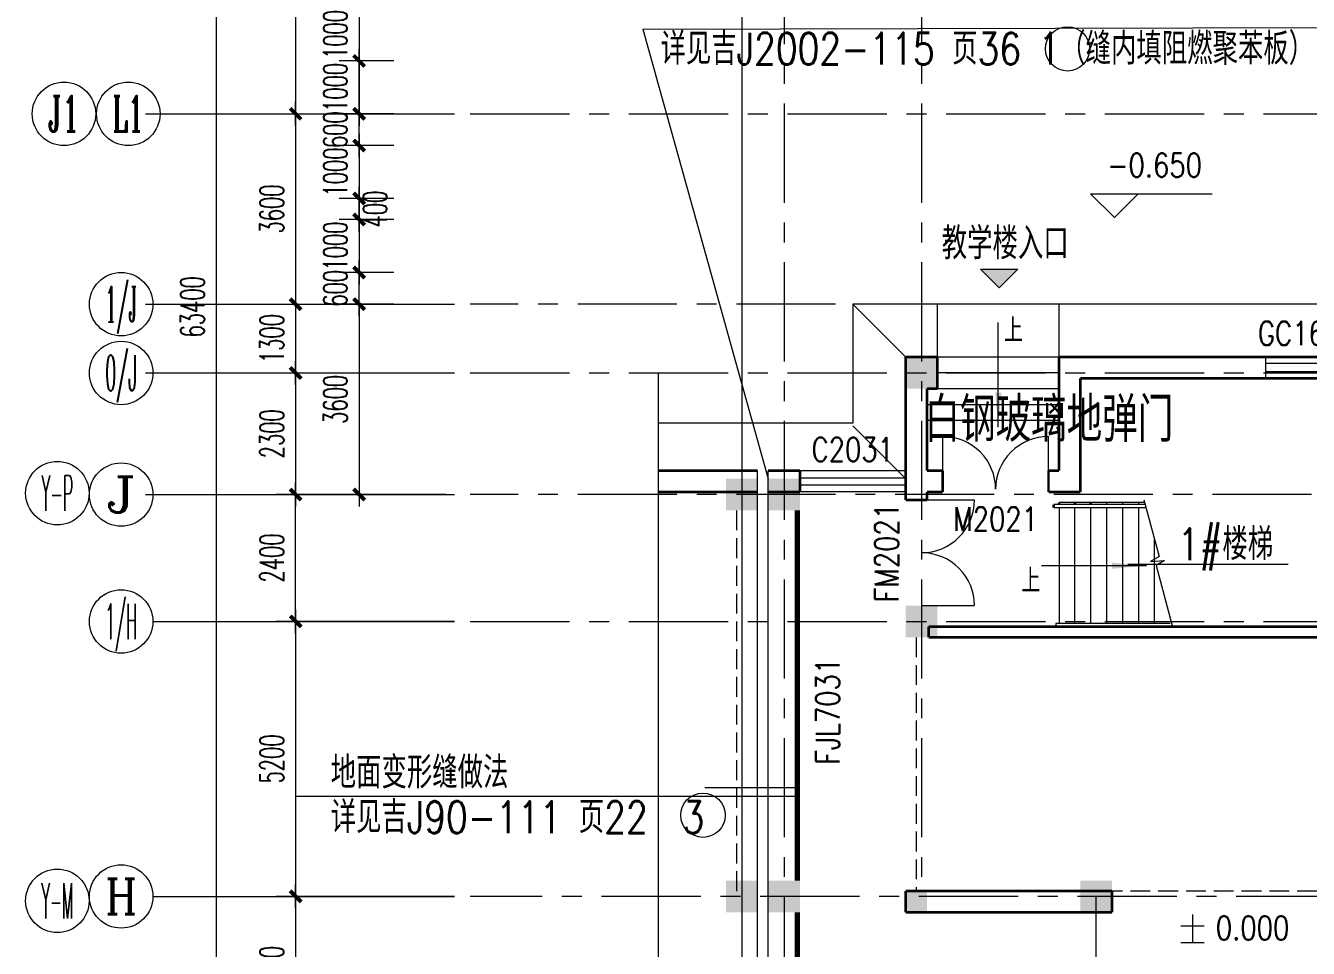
# Model space of a CAD drawing. Extents: x 2719331 to 3465925, y -270324 to -167476.
# Drawn here: x 2746646 to 2770897, y -222448 to -204998 of the extents above; entities that cross this region are included whole.
import ezdxf
from ezdxf.enums import TextEntityAlignment as Align

# ---------------------------------------------------------------- set-up
doc = ezdxf.new("R2010")
doc.units = 0
doc.header["$LTSCALE"] = 1500
doc.header["$MEASUREMENT"] = 0
doc.linetypes.add('CENTER', pattern=[2, 1.25, -0.25, 0.25, -0.25])
doc.linetypes.add('DASH', pattern=[0.35, 0.25, -0.1])
doc.layers.get('0').update_dxf_attribs({"linetype": 'CONTINUOUS', "lineweight": 0})
doc.layers.get('DEFPOINTS').update_dxf_attribs({"linetype": 'CONTINUOUS', "lineweight": 5})
for name, color, linetype, lineweight in [('AXIS', 7, 'CONTINUOUS', 5), ('AXIS_TEXT', 7, 'CONTINUOUS', 5), ('COLUMN', 7, 'CONTINUOUS', 5), ('DOTE', 7, 'CENTER', 5), ('P-S-TEXT', 7, 'CONTINUOUS', 5), ('PUB_DIM', 250, 'CONTINUOUS', 5), ('PUB_TEXT', 7, 'CONTINUOUS', 5), ('STAIR', 7, 'CONTINUOUS', 5), ('WALL', 7, 'CONTINUOUS', 5), ('WINDOW', 7, 'CONTINUOUS', 5), ('WINDOW_TEXT', 7, 'CONTINUOUS', 5), ('我的', 7, 'CONTINUOUS', 5), ('散水', 7, 'CONTINUOUS', 5), ('看线', 7, 'CONTINUOUS', 5), ('虚线', 7, 'DASH', 5), ('防火卷帘', 7, 'CONTINUOUS', 5), ('防火卷帘名称', 7, 'CONTINUOUS', 5)]:
    doc.layers.add(name, color=color, linetype=linetype, lineweight=lineweight)
doc.styles.add('_SIMPLEX', font='SIMPLEX.shx', dxfattribs={"width": 0.6})
doc.styles.add('COMPLEX', font='COMPLEX')
doc.styles.add('DIM_FONT', font='romans.shx', dxfattribs={"width": 0.6})
doc.styles.add('H1', font='romans.shx', dxfattribs={"width": 1.2, "bigfont": 'hztxt.shx'})
doc.styles.add('SIMPLEX', font='SIMPLEX.SHX', dxfattribs={"width": 0.6})
doc.dimstyles.new('DIMN150', dxfattribs={"dimscale": 1.5, "dimtxt": 300, "dimasz": 1, "dimexe": 250, "dimexo": 300, "dimgap": 150, "dimtad": 1, "dimdec": 0, "dimdsep": 46, "dimtxsty": 'DIM_FONT', "dimblk": '_DIMX', "dimcen": 2.5, "dimdle": 0.3, "dimclrd": 7, "dimclre": 256, "dimclrt": 256, "dimadec": 0, "dimazin": 0, "dimtfac": 1, "dimtdec": 0, "dimtix": 1, "dimtmove": 2, "dimatfit": 3, "dimldrblk": '_DIMX', "dimfxl": 1, "dimtvp": 1, "dimtolj": 1, "dimtzin": 0, "dimlwd": -1, "dimlwe": -1, "dimarcsym": 0})

# ---------------------------------------------------------------- blocks, each defined once
blk = doc.blocks.new('_AXISO')
blk.add_circle((0, 0), 0.5)
at = {"layer": 'AXIS_TEXT', "style": 'COMPLEX', "width": 1.041667}
blk.add_attdef('A', text='', height=0.56, dxfattribs=at).set_placement((-0.25, -0.28), (0.25, -0.28), align=Align.FIT)
blk = doc.blocks.new('_DIMX')
blk.add_line((-150, 0), (150, 0))
at = {"const_width": 50}
blk.add_lwpolyline([(-70, -70), (70, 70)], dxfattribs=at)
blk = doc.blocks.new('*D990')
at = {"layer": 'DEFPOINTS', "color": 0, "lineweight": 25}
for p in [(2748461, -199466), (2748461, -206666), (2751751, -206666)]:
    blk.add_point(p, dxfattribs=at)
at = {"layer": '我的'}
for p, q in [((2748911, -199466), (2752126, -199466)), ((2748911, -206666), (2752126, -206666))]:
    blk.add_line(p, q, dxfattribs=at)
at = {"layer": '我的', "color": 7}
blk.add_line((2751751, -199468), (2751751, -206665), dxfattribs=at)
at = {"layer": '我的', "color": 7, "xscale": 1.5, "yscale": 1.5, "zscale": 1.5}
for p, rotation in [((2751751, -199466), 90), ((2751751, -206666), 270)]:
    blk.add_blockref('_DIMX', p, dxfattribs=dict(at, rotation=rotation))
at = {"layer": '我的', "lineweight": 0, "insert": (2751301, -203066), "char_height": 450, "attachment_point": 5, "rotation": 90, "style": 'DIM_FONT'}
blk.add_mtext('\\A1;7200', dxfattribs=at)
blk = doc.blocks.new('*D991')
at = {"layer": 'DEFPOINTS', "color": 0, "lineweight": 25}
for p in [(2748461, -206666), (2748461, -210266), (2751751, -210266)]:
    blk.add_point(p, dxfattribs=at)
at = {"layer": '我的'}
for p, q in [((2748911, -206666), (2752126, -206666)), ((2748911, -210266), (2752126, -210266))]:
    blk.add_line(p, q, dxfattribs=at)
at = {"layer": '我的', "color": 7}
blk.add_line((2751751, -206668), (2751751, -210265), dxfattribs=at)
at = {"layer": '我的', "color": 7, "xscale": 1.5, "yscale": 1.5, "zscale": 1.5}
for p, rotation in [((2751751, -206666), 90), ((2751751, -210266), 270)]:
    blk.add_blockref('_DIMX', p, dxfattribs=dict(at, rotation=rotation))
at = {"layer": '我的', "lineweight": 0, "insert": (2751301, -208466), "char_height": 450, "attachment_point": 5, "rotation": 90, "style": 'DIM_FONT'}
blk.add_mtext('\\A1;3600', dxfattribs=at)
blk = doc.blocks.new('*D992')
at = {"layer": 'DEFPOINTS', "color": 0, "lineweight": 25}
for p in [(2755201, -216266), (2751751, -221466), (2755201, -221466)]:
    blk.add_point(p, dxfattribs=at)
at = {"layer": '我的'}
for p, q in [((2754751, -216266), (2751376, -216266)), ((2754751, -221466), (2751376, -221466))]:
    blk.add_line(p, q, dxfattribs=at)
at = {"layer": '我的', "color": 7}
blk.add_line((2751751, -216268), (2751751, -221465), dxfattribs=at)
at = {"layer": '我的', "color": 7, "xscale": 1.5, "yscale": 1.5, "zscale": 1.5}
for p, rotation in [((2751751, -216266), 90), ((2751751, -221466), 270)]:
    blk.add_blockref('_DIMX', p, dxfattribs=dict(at, rotation=rotation))
at = {"layer": '我的', "lineweight": 0, "insert": (2751301, -218866), "char_height": 450, "attachment_point": 5, "rotation": 90, "style": 'DIM_FONT'}
blk.add_mtext('\\A1;5200', dxfattribs=at)
blk = doc.blocks.new('*D993')
at = {"layer": 'DEFPOINTS', "color": 0, "lineweight": 25}
for p in [(2755201, -221466), (2751751, -224266), (2755201, -224266)]:
    blk.add_point(p, dxfattribs=at)
at = {"layer": '我的'}
for p, q in [((2754751, -221466), (2751376, -221466)), ((2754751, -224266), (2751376, -224266))]:
    blk.add_line(p, q, dxfattribs=at)
at = {"layer": '我的', "color": 7}
blk.add_line((2751751, -221468), (2751751, -224265), dxfattribs=at)
at = {"layer": '我的', "color": 7, "xscale": 1.5, "yscale": 1.5, "zscale": 1.5}
for p, rotation in [((2751751, -221466), 90), ((2751751, -224266), 270)]:
    blk.add_blockref('_DIMX', p, dxfattribs=dict(at, rotation=rotation))
at = {"layer": '我的', "lineweight": 0, "insert": (2751301, -222866), "char_height": 450, "attachment_point": 5, "rotation": 90, "style": 'DIM_FONT'}
blk.add_mtext('\\A1;2800', dxfattribs=at)
blk = doc.blocks.new('_FZH')
blk.add_solid([(0.5, -0.5), (-0.5, -0.5), (0.5, 0.5), (-0.5, 0.5)])
blk = doc.blocks.new('*D974')
at = {"layer": 'DEFPOINTS', "color": 0, "lineweight": 25}
for p in [(2754057, -204666), (2752951, -205666), (2754057, -205666)]:
    blk.add_point(p, dxfattribs=at)
at = {"layer": '我的'}
for p, q in [((2753607, -204666), (2752576, -204666)), ((2753607, -205666), (2752576, -205666))]:
    blk.add_line(p, q, dxfattribs=at)
at = {"layer": '我的', "color": 7}
for p, q in [((2752951, -204665), (2752951, -204663)), ((2752951, -204666), (2752951, -205666)), ((2752951, -205668), (2752951, -205669))]:
    blk.add_line(p, q, dxfattribs=at)
at = {"layer": '我的', "color": 7, "xscale": 1.5, "yscale": 1.5, "zscale": 1.5}
for p, rotation in [((2752951, -204666), 270), ((2752951, -205666), 90)]:
    blk.add_blockref('_DIMX', p, dxfattribs=dict(at, rotation=rotation))
at = {"layer": '我的', "lineweight": 0, "insert": (2752501, -205166), "char_height": 450, "attachment_point": 5, "rotation": 90, "style": 'DIM_FONT'}
blk.add_mtext('\\A1;1000', dxfattribs=at)
blk = doc.blocks.new('*D975')
at = {"layer": 'DEFPOINTS', "color": 0, "lineweight": 25}
for p in [(2754057, -205666), (2752951, -206666), (2754057, -206666)]:
    blk.add_point(p, dxfattribs=at)
at = {"layer": '我的'}
for p, q in [((2753607, -205666), (2752576, -205666)), ((2753607, -206666), (2752576, -206666))]:
    blk.add_line(p, q, dxfattribs=at)
at = {"layer": '我的', "color": 7}
for p, q in [((2752951, -205665), (2752951, -205663)), ((2752951, -205666), (2752951, -206666)), ((2752951, -206668), (2752951, -206669))]:
    blk.add_line(p, q, dxfattribs=at)
at = {"layer": '我的', "color": 7, "xscale": 1.5, "yscale": 1.5, "zscale": 1.5}
for p, rotation in [((2752951, -205666), 270), ((2752951, -206666), 90)]:
    blk.add_blockref('_DIMX', p, dxfattribs=dict(at, rotation=rotation))
at = {"layer": '我的', "lineweight": 0, "insert": (2752501, -206166), "char_height": 450, "attachment_point": 5, "rotation": 90, "style": 'DIM_FONT'}
blk.add_mtext('\\A1;1000', dxfattribs=at)
blk = doc.blocks.new('*D976')
at = {"layer": 'DEFPOINTS', "color": 0, "lineweight": 25}
for p in [(2754057, -207266), (2752951, -208266), (2754057, -208266)]:
    blk.add_point(p, dxfattribs=at)
at = {"layer": '我的'}
for p, q in [((2753607, -207266), (2752576, -207266)), ((2753607, -208266), (2752576, -208266))]:
    blk.add_line(p, q, dxfattribs=at)
at = {"layer": '我的', "color": 7}
for p, q in [((2752951, -207265), (2752951, -207263)), ((2752951, -207266), (2752951, -208266)), ((2752951, -208268), (2752951, -208269))]:
    blk.add_line(p, q, dxfattribs=at)
at = {"layer": '我的', "color": 7, "xscale": 1.5, "yscale": 1.5, "zscale": 1.5}
for p, rotation in [((2752951, -207266), 270), ((2752951, -208266), 90)]:
    blk.add_blockref('_DIMX', p, dxfattribs=dict(at, rotation=rotation))
at = {"layer": '我的', "lineweight": 0, "insert": (2752501, -207766), "char_height": 450, "attachment_point": 5, "rotation": 90, "style": 'DIM_FONT'}
blk.add_mtext('\\A1;1000', dxfattribs=at)
blk = doc.blocks.new('*D977')
at = {"layer": 'DEFPOINTS', "color": 0, "lineweight": 25}
for p in [(2754057, -208266), (2752951, -208666), (2754057, -208666)]:
    blk.add_point(p, dxfattribs=at)
at = {"layer": '我的'}
for p, q in [((2753607, -208266), (2752576, -208266)), ((2753607, -208666), (2752576, -208666))]:
    blk.add_line(p, q, dxfattribs=at)
at = {"layer": '我的', "color": 7}
for p, q in [((2752951, -208265), (2752951, -208263)), ((2752951, -208266), (2752951, -208666)), ((2752951, -208668), (2752951, -208669))]:
    blk.add_line(p, q, dxfattribs=at)
at = {"layer": '我的', "color": 7, "xscale": 1.5, "yscale": 1.5, "zscale": 1.5}
for p, rotation in [((2752951, -208266), 270), ((2752951, -208666), 90)]:
    blk.add_blockref('_DIMX', p, dxfattribs=dict(at, rotation=rotation))
at = {"layer": '我的', "lineweight": 0, "insert": (2753251, -208466), "char_height": 450, "attachment_point": 5, "rotation": 90, "style": 'DIM_FONT'}
blk.add_mtext('\\A1;400', dxfattribs=at)
blk = doc.blocks.new('*D978')
at = {"layer": 'DEFPOINTS', "color": 0, "lineweight": 25}
for p in [(2754057, -208666), (2752951, -209666), (2754057, -209666)]:
    blk.add_point(p, dxfattribs=at)
at = {"layer": '我的'}
for p, q in [((2753607, -208666), (2752576, -208666)), ((2753607, -209666), (2752576, -209666))]:
    blk.add_line(p, q, dxfattribs=at)
at = {"layer": '我的', "color": 7}
for p, q in [((2752951, -208665), (2752951, -208663)), ((2752951, -208666), (2752951, -209666)), ((2752951, -209668), (2752951, -209669))]:
    blk.add_line(p, q, dxfattribs=at)
at = {"layer": '我的', "color": 7, "xscale": 1.5, "yscale": 1.5, "zscale": 1.5}
for p, rotation in [((2752951, -208666), 270), ((2752951, -209666), 90)]:
    blk.add_blockref('_DIMX', p, dxfattribs=dict(at, rotation=rotation))
at = {"layer": '我的', "lineweight": 0, "insert": (2752501, -209166), "char_height": 450, "attachment_point": 5, "rotation": 90, "style": 'DIM_FONT'}
blk.add_mtext('\\A1;1000', dxfattribs=at)
blk = doc.blocks.new('*D979')
at = {"layer": 'DEFPOINTS', "color": 0, "lineweight": 25}
for p in [(2753983, -210266), (2752951, -213866), (2754057, -213866)]:
    blk.add_point(p, dxfattribs=at)
at = {"layer": '我的'}
for p, q in [((2753533, -210266), (2752576, -210266)), ((2753607, -213866), (2752576, -213866))]:
    blk.add_line(p, q, dxfattribs=at)
at = {"layer": '我的', "color": 7}
blk.add_line((2752951, -210268), (2752951, -213865), dxfattribs=at)
at = {"layer": '我的', "color": 7, "xscale": 1.5, "yscale": 1.5, "zscale": 1.5}
for p, rotation in [((2752951, -210266), 90), ((2752951, -213866), 270)]:
    blk.add_blockref('_DIMX', p, dxfattribs=dict(at, rotation=rotation))
at = {"layer": '我的', "lineweight": 0, "insert": (2752501, -212066), "char_height": 450, "attachment_point": 5, "rotation": 90, "style": 'DIM_FONT'}
blk.add_mtext('\\A1;3600', dxfattribs=at)
blk = doc.blocks.new('_ARROW')
blk.add_solid([(0, 0), (-1, 0.1), (-1, -0.1)])
blk = doc.blocks.new('M_A3PTU')
for p, q in [((-0.5, 0), (-0.499, -0.498)), ((0.5, 0), (0.499, -0.498))]:
    blk.add_line(p, q)
for centre, start, end in [((-0.498, -0.001), 269.885, 0.0763), ((0.498, -0.001), 179.9237, 270.115)]:
    blk.add_arc(centre, 0.498, start, end)
blk = doc.blocks.new('_GCBLK')
at = {"linetype": 'DASH'}
for p, q in [((-0.5, -0.5), (-0.5, 0.5)), ((0.5, -0.5), (0.5, 0.5)), ((-0.5, 0.2), (0.5, 0.2)), ((-0.5, -0.2), (0.5, -0.2))]:
    blk.add_line(p, q, dxfattribs=at)
at = {"layer": 'WINDOW_TEXT', "style": 'SIMPLEX', "flags": 9}
blk.add_attdef('A', text='', height=1, dxfattribs=at).set_placement((0, 1.5), align=Align.MIDDLE)
blk = doc.blocks.new('*D1493')
at = {"layer": 'DEFPOINTS', "color": 0, "lineweight": 25}
for p in [(2754751, -178616), (2750251, -242016), (2754751, -242016)]:
    blk.add_point(p, dxfattribs=at)
at = {"layer": '我的'}
for p, q in [((2754301, -178616), (2749876, -178616)), ((2754301, -242016), (2749876, -242016))]:
    blk.add_line(p, q, dxfattribs=at)
at = {"layer": '我的', "color": 7}
blk.add_line((2750251, -178618), (2750251, -242015), dxfattribs=at)
at = {"layer": '我的', "color": 7, "xscale": 1.5, "yscale": 1.5, "zscale": 1.5}
for p, rotation in [((2750251, -178616), 90), ((2750251, -242016), 270)]:
    blk.add_blockref('_DIMX', p, dxfattribs=dict(at, rotation=rotation))
at = {"layer": '我的', "lineweight": 0, "insert": (2749801, -210316), "char_height": 450, "attachment_point": 5, "rotation": 90, "style": 'DIM_FONT'}
blk.add_mtext('\\A1;63400', dxfattribs=at)
blk = doc.blocks.new('*D1495')
at = {"layer": 'DEFPOINTS', "color": 0, "lineweight": 25}
for p in [(2751751, -213866), (2755041, -213866), (2755041, -216266)]:
    blk.add_point(p, dxfattribs=at)
at = {"layer": '我的'}
for p, q in [((2754591, -213866), (2751376, -213866)), ((2754591, -216266), (2751376, -216266))]:
    blk.add_line(p, q, dxfattribs=at)
at = {"layer": '我的', "color": 7}
blk.add_line((2751751, -216265), (2751751, -213868), dxfattribs=at)
at = {"layer": '我的', "color": 7, "xscale": 1.5, "yscale": 1.5, "zscale": 1.5}
for p, rotation in [((2751751, -213866), 90), ((2751751, -216266), 270)]:
    blk.add_blockref('_DIMX', p, dxfattribs=dict(at, rotation=rotation))
at = {"layer": '我的', "lineweight": 0, "insert": (2751301, -215066), "char_height": 450, "attachment_point": 5, "rotation": 90, "style": 'DIM_FONT'}
blk.add_mtext('\\A1;2400', dxfattribs=at)
blk = doc.blocks.new('*D1496')
at = {"layer": 'DEFPOINTS', "color": 0, "lineweight": 25}
for p in [(2748461, -211566), (2748461, -213866), (2751751, -213866)]:
    blk.add_point(p, dxfattribs=at)
at = {"layer": '我的'}
for p, q in [((2748911, -211566), (2752126, -211566)), ((2748911, -213866), (2752126, -213866))]:
    blk.add_line(p, q, dxfattribs=at)
at = {"layer": '我的', "color": 7}
blk.add_line((2751751, -211568), (2751751, -213865), dxfattribs=at)
at = {"layer": '我的', "color": 7, "xscale": 1.5, "yscale": 1.5, "zscale": 1.5}
for p, rotation in [((2751751, -211566), 90), ((2751751, -213866), 270)]:
    blk.add_blockref('_DIMX', p, dxfattribs=dict(at, rotation=rotation))
at = {"layer": '我的', "lineweight": 0, "insert": (2751301, -212716), "char_height": 450, "attachment_point": 5, "rotation": 90, "style": 'DIM_FONT'}
blk.add_mtext('\\A1;2300', dxfattribs=at)
blk = doc.blocks.new('*D1755')
at = {"layer": 'DEFPOINTS', "color": 0, "lineweight": 25}
for p in [(2752951, -206666), (2754057, -206666), (2754057, -207266)]:
    blk.add_point(p, dxfattribs=at)
at = {"layer": '我的'}
for p, q in [((2753607, -206666), (2752576, -206666)), ((2753607, -207266), (2752576, -207266))]:
    blk.add_line(p, q, dxfattribs=at)
at = {"layer": '我的', "color": 7}
for p, q in [((2752951, -206665), (2752951, -206663)), ((2752951, -207266), (2752951, -206666)), ((2752951, -207268), (2752951, -207269))]:
    blk.add_line(p, q, dxfattribs=at)
at = {"layer": '我的', "color": 7, "xscale": 1.5, "yscale": 1.5, "zscale": 1.5}
for p, rotation in [((2752951, -206666), 270), ((2752951, -207266), 90)]:
    blk.add_blockref('_DIMX', p, dxfattribs=dict(at, rotation=rotation))
at = {"layer": '我的', "lineweight": 0, "insert": (2752501, -206966), "char_height": 450, "attachment_point": 5, "rotation": 90, "style": 'DIM_FONT'}
blk.add_mtext('\\A1;600', dxfattribs=at)
blk = doc.blocks.new('*D1756')
at = {"layer": 'DEFPOINTS', "color": 0, "lineweight": 25}
for p in [(2752951, -209666), (2754057, -209666), (2754057, -210266)]:
    blk.add_point(p, dxfattribs=at)
at = {"layer": '我的'}
for p, q in [((2753607, -209666), (2752576, -209666)), ((2753607, -210266), (2752576, -210266))]:
    blk.add_line(p, q, dxfattribs=at)
at = {"layer": '我的', "color": 7}
for p, q in [((2752951, -209665), (2752951, -209663)), ((2752951, -210266), (2752951, -209666)), ((2752951, -210268), (2752951, -210269))]:
    blk.add_line(p, q, dxfattribs=at)
at = {"layer": '我的', "color": 7, "xscale": 1.5, "yscale": 1.5, "zscale": 1.5}
for p, rotation in [((2752951, -209666), 270), ((2752951, -210266), 90)]:
    blk.add_blockref('_DIMX', p, dxfattribs=dict(at, rotation=rotation))
at = {"layer": '我的', "lineweight": 0, "insert": (2752501, -209966), "char_height": 450, "attachment_point": 5, "rotation": 90, "style": 'DIM_FONT'}
blk.add_mtext('\\A1;600', dxfattribs=at)
blk = doc.blocks.new('_WBLK')
for p, q in [((-0.5, 0.5), (0.5, 0.5)), ((0.5, 0.167), (-0.5, 0.167)), ((0.5, -0.167), (-0.5, -0.167)), ((-0.5, -0.5), (0.5, -0.5))]:
    blk.add_line(p, q)
at = {"layer": 'WINDOW_TEXT', "style": 'SIMPLEX', "flags": 9}
blk.add_attdef('A', text='', height=1, dxfattribs=at).set_placement((0, 1.5), align=Align.MIDDLE)
blk = doc.blocks.new('*D866')
at = {"layer": 'DEFPOINTS', "color": 0, "lineweight": 25}
for p in [(2748461, -210266), (2748461, -211566), (2751751, -211566)]:
    blk.add_point(p, dxfattribs=at)
at = {"layer": '我的'}
for p, q in [((2748911, -210266), (2752126, -210266)), ((2748911, -211566), (2752126, -211566))]:
    blk.add_line(p, q, dxfattribs=at)
at = {"layer": '我的', "color": 7}
for p, q in [((2751751, -210265), (2751751, -210263)), ((2751751, -210266), (2751751, -211566)), ((2751751, -211568), (2751751, -211569))]:
    blk.add_line(p, q, dxfattribs=at)
at = {"layer": '我的', "color": 7, "xscale": 1.5, "yscale": 1.5, "zscale": 1.5}
for p, rotation in [((2751751, -210266), 270), ((2751751, -211566), 90)]:
    blk.add_blockref('_DIMX', p, dxfattribs=dict(at, rotation=rotation))
at = {"layer": '我的', "lineweight": 0, "insert": (2751301, -210916), "char_height": 450, "attachment_point": 5, "rotation": 90, "style": 'DIM_FONT'}
blk.add_mtext('\\A1;1300', dxfattribs=at)

msp = doc.modelspace()

# ---------------------------------------------------------------- hatches: boundary and pattern name
at = {"layer": 'PUB_TEXT', "lineweight": 0}
msp.add_hatch(color=256, dxfattribs=at).paths.add_polyline_path([(2765051.5, -209955.9), (2765402.2, -209605.4), (2764700.7, -209605.4)])

# ---------------------------------------------------------------- linework, layer by layer
at = {"layer": 'DOTE', "lineweight": 0}
for p, q in [((2760984.1, -176471.8), (2760984, -243238.7)), ((2763584.1, -176471.8), (2763584.1, -221466.3)), ((2755051.3, -206666.3), (2780606.6, -206666.3)), ((2824959.1, -210266.3), (2755051.3, -210266.3)), ((2755051.3, -211566.3), (2825104.7, -211566.3)), ((2824959.1, -213866.3), (2755051.3, -213866.3)), ((2755051.3, -216266.3), (2825104.7, -216266.3)), ((2825409.4, -221466.3), (2755051.3, -221466.3))]:
    msp.add_line(p, q, dxfattribs=at)
at = {"layer": 'PUB_DIM', "lineweight": 0}
for p, q in [((2767228.7, -208626.7), (2766778.7, -208176.7)), ((2766778.7, -208176.7), (2767678.7, -208176.7)), ((2767678.7, -208176.7), (2767228.7, -208626.7)), ((2767678.7, -208176.7), (2769080.1, -208176.7)), ((2768705.5, -221807.4), (2768705.5, -222340.1)), ((2768482.9, -222023.8), (2768928.1, -222023.8)), ((2768482.9, -222340.1), (2768928.1, -222340.1))]:
    msp.add_line(p, q, dxfattribs=at)
for points in [[(2765034, -212590.4), (2765034, -210611.1)], [(2765034.1, -212590.4), (2765034.1, -210611.1)], [(2767834, -215211.3), (2765854.7, -215211.3)]]:
    msp.add_lwpolyline(points, dxfattribs=at)
at = {"layer": 'PUB_TEXT', "lineweight": 0}
for q in [(2764700.7, -209605.4), (2765402.2, -209605.4)]:
    msp.add_line((2765051.5, -209955.9), q, dxfattribs=at)
msp.add_lwpolyline([(2764700.7, -209605.4), (2765402.2, -209605.4)], dxfattribs=at)
at = {"layer": 'STAIR', "lineweight": 0}
for p, q in [((2766184, -211266.3), (2763884, -211266.3)), ((2758602.6, -211566.3), (2758602.6, -224599.3)), ((2766184, -211566.3), (2763884, -211566.3)), ((2766184, -211866.3), (2763884, -211866.3)), ((2766184, -212166.3), (2763684, -212166.3)), ((2766184, -212466.2), (2763684, -212466.2)), ((2767811.5, -214056.3), (2766084, -214056.3)), ((2767827.6, -214116.3), (2766084, -214116.3)), ((2767800.8, -214016.3), (2766184, -214016.3)), ((2766184, -214116.3), (2766184, -216306.3)), ((2766484, -216306.3), (2766484, -214116.3)), ((2766784, -216306.3), (2766784, -214116.3)), ((2767084, -214056.3), (2767084, -214016.3)), ((2767084, -216306.3), (2767084, -214116.3)), ((2767384, -214016.3), (2767384, -214056.3)), ((2767384, -214116.3), (2767384, -216306.3)), ((2767684, -214016.3), (2767684, -214056.3)), ((2767684, -214116.3), (2767684, -216306.3)), ((2767787.4, -213966.3), (2768074.5, -215038)), ((2767984, -214700.3), (2767984, -216306.3)), ((2768074.5, -215038), (2767913.6, -215132.8)), ((2767913.6, -215132.8), (2768177.7, -215113.8)), ((2768177.7, -215113.8), (2768016.8, -215208.7)), ((2768016.8, -215208.7), (2768326.9, -216366.3)), ((2766124, -216306.3), (2766124, -216366.3)), ((2768284, -216306.3), (2766124, -216306.3)), ((2769694, -216366.3), (2766274, -216366.3))]:
    msp.add_line(p, q, dxfattribs=at)
at = {"layer": 'STAIR', "lineweight": 0, "const_width": 50}
for points in [[(2766084, -214116.3), (2766084, -214056.3)], [(2766184, -214016.3), (2766184, -214056.3)], [(2766484, -214056.3), (2766484, -214016.3)], [(2766784, -214056.3), (2766784, -214016.3)]]:
    msp.add_lwpolyline(points, dxfattribs=at)
at = {"layer": 'WALL', "lineweight": 0}
for p, q in [((2758316.5, -205063.9), (2771318.1, -205032.3)), ((2758316.5, -205063.9), (2760684, -213566.3)), ((2767484, -215181.3), (2770515.9, -215181.3)), ((2772284, -216366.3), (2763716.8, -216366.3)), ((2759484.2, -219408.9), (2761234, -219408.9))]:
    msp.add_line(p, q, dxfattribs=at)
at = {"layer": 'WALL', "lineweight": 0, "const_width": 50}
for points in [[(2763284, -211266.3), (2763884, -211266.3)], [(2763284, -213966.3), (2763284, -211266.3)], [(2763716.8, -216566.3), (2772284, -216566.3), (2772284, -211266.3)], [(2763884, -211266.3), (2763884, -211866.3)], [(2766184, -213416.3), (2766184, -211266.3)], [(2772284, -211266.3), (2766184, -211266.3)], [(2766584, -213816.3), (2766584, -211666.3)], [(2766584, -211666.3), (2771884, -211666.3)], [(2763684, -213416.3), (2763684, -211866.3)], [(2763884, -211866.3), (2763684, -211866.3)], [(2760484, -213416.3), (2758602.6, -213416.3)], [(2761284, -213416.3), (2760684, -213416.3)], [(2761284, -213416.3), (2761284, -213815.2)], [(2763984, -213416.3), (2763684, -213416.3)], [(2763984, -213416.3), (2763984, -213816.3)], [(2766184, -213416.3), (2765984, -213416.3)], [(2765984, -213416.3), (2765984, -213816.3)], [(2760484, -213816.3), (2758602.6, -213816.3)], [(2761284, -213816.3), (2760684, -213816.3)], [(2763984, -213816.3), (2763684, -213816.3)], [(2763684, -213966.3), (2763684, -213816.3)], [(2766584, -213816.3), (2765984, -213816.3)], [(2763284, -213966.3), (2763684, -213966.3)], [(2763716.8, -216366.3), (2772084, -216366.3), (2772084, -214166.3)], [(2763716.8, -216566.3), (2763716.8, -216366.3)], [(2763284, -221366.3), (2763284, -221766.3)], [(2763284, -221366.3), (2767184, -221366.3)], [(2767184, -221766.3), (2767184, -221366.3)], [(2767184, -221766.3), (2763284, -221766.3)]]:
    msp.add_lwpolyline(points, dxfattribs=at)
at = {"layer": 'WALL', "lineweight": 0}
for centre in [(2766343.9, -205437.6), (2759452, -219930.2)]:
    msp.add_circle(centre, 419, dxfattribs=at)
at = {"layer": '我的', "lineweight": 0}
for p, q in [((2760184.1, -176471.8), (2760184, -247642.2)), ((2752951.3, -206667.8), (2752951.3, -205598.2)), ((2749051.3, -206666.3), (2754751.3, -206666.3)), ((2751751.3, -206667.8), (2752951.3, -206667.8)), ((2749051.3, -210266.3), (2754751.3, -210266.3)), ((2749051.3, -211566.3), (2754751.3, -211566.3)), ((2749051.3, -213866.3), (2754751.3, -213866.3)), ((2749051.3, -216266.3), (2754751.3, -216266.3)), ((2750158.5, -216266.3), (2753284, -216266.3)), ((2751751.3, -219568.5), (2761234, -219568.5)), ((2749051.3, -221466.3), (2754751.3, -221466.3)), ((2766884.1, -247775.7), (2766884.1, -221466.3))]:
    msp.add_line(p, q, dxfattribs=at)
at = {"layer": '散水', "lineweight": 0}
for p, q in [((2762284, -210266.3), (2763284, -211266.3)), ((2773284.1, -210266.3), (2762284, -210266.3)), ((2762284, -210266.3), (2762284, -212516.3)), ((2763884, -211266.3), (2763884, -210266.3)), ((2766184, -211266.3), (2766184, -210266.3)), ((2762284, -212516.3), (2758602.6, -212516.3)), ((2762284, -212566.3), (2763284, -213566.3))]:
    msp.add_line(p, q, dxfattribs=at)
at = {"layer": '看线', "lineweight": 0}
for p, q in [((2760484, -223966.3), (2760484, -213416.3)), ((2760684, -226466.3), (2760684, -213416.3))]:
    msp.add_line(p, q, dxfattribs=at)
at = {"layer": '虚线', "lineweight": 0}
for p, q in [((2760084, -214166.3), (2760084, -221366.3)), ((2763484, -216566.3), (2763484, -221366.3)), ((2794684, -221366.3), (2767184, -221366.3))]:
    msp.add_line(p, q, dxfattribs=at)
at = {"layer": '防火卷帘', "linetype": 'DASH', "lineweight": 0, "const_width": 100}
for points in [[(2761234, -214166.3), (2761234, -221166.3)], [(2761234, -221766.3), (2761234, -226466.3)]]:
    msp.add_lwpolyline(points, dxfattribs=at)

# ---------------------------------------------------------------- block references
at = {"layer": 'AXIS', "lineweight": 0}
ref = msp.add_blockref('_AXISO', (2747370.4, -206666.3), dxfattribs=dict(at, xscale=1200, yscale=1200, zscale=1200))
ref.add_attrib('A', 'J1', dxfattribs={"layer": 'AXIS_TEXT', "height": 672, "style": 'COMPLEX', "width": 0.78125}).set_placement((2747070.4, -207002.3), (2747670.4, -207002.3), align=Align.FIT)
ref = msp.add_blockref('_AXISO', (2748586.4, -206666.3), dxfattribs=dict(at, xscale=1200, yscale=1200, zscale=1200))
ref.add_attrib('A', 'L1', dxfattribs={"layer": 'AXIS_TEXT', "height": 672, "style": 'COMPLEX', "width": 0.694444}).set_placement((2748286.4, -207002.3), (2748886.4, -207002.3), align=Align.FIT)
ref = msp.add_blockref('_AXISO', (2748451.3, -210266.3), dxfattribs=dict(at, xscale=1200, yscale=1200, zscale=1200))
ref.add_attrib('A', '1/J', dxfattribs={"layer": 'AXIS_TEXT', "height": 672, "style": 'COMPLEX', "width": 0.390625}).set_placement((2748151.3, -210602.3), (2748751.3, -210602.3), align=Align.FIT)
ref = msp.add_blockref('_AXISO', (2748451.3, -211566.3), dxfattribs=dict(at, xscale=1200, yscale=1200, zscale=1200))
ref.add_attrib('A', '0/J', dxfattribs={"layer": 'AXIS_TEXT', "height": 672, "style": 'COMPLEX', "width": 0.353774}).set_placement((2748151.3, -211902.3), (2748751.3, -211902.3), align=Align.FIT)
ref = msp.add_blockref('_AXISO', (2747246.3, -213838.9), dxfattribs=dict(at, xscale=1200, yscale=1200, zscale=1200))
ref.add_attrib('A', 'Y-P', dxfattribs={"layer": 'AXIS_TEXT', "height": 672, "style": 'COMPLEX', "width": 0.292969}).set_placement((2746946.3, -214174.9), (2747546.3, -214174.9), align=Align.FIT)
ref = msp.add_blockref('_AXISO', (2748451.3, -213866.3), dxfattribs=dict(at, xscale=1200, yscale=1200, zscale=1200))
ref.add_attrib('A', 'J', dxfattribs={"layer": 'AXIS_TEXT', "height": 672, "style": 'COMPLEX', "width": 1.704545}).set_placement((2748151.3, -214202.3), (2748751.3, -214202.3), align=Align.FIT)
ref = msp.add_blockref('_AXISO', (2747246.3, -221548.3), dxfattribs=dict(at, xscale=1200, yscale=1200, zscale=1200))
ref.add_attrib('A', 'Y-M', dxfattribs={"layer": 'AXIS_TEXT', "height": 672, "style": 'COMPLEX', "width": 0.275735}).set_placement((2746946.3, -221884.3), (2747546.3, -221884.3), align=Align.FIT)
at = {"layer": 'COLUMN', "lineweight": 0, "extrusion": (0, 0, -1), "zscale": -400, "rotation": 359.9999999999999}
for p, xscale, yscale in [((-2763584, -211566.3), 600, 600), ((-2763584, -216266.3), 600, 600), ((-2763484, -221566.3), 400, 400)]:
    msp.add_blockref('_FZH', p, dxfattribs=dict(at, xscale=xscale, yscale=yscale))
at = {"layer": 'COLUMN', "lineweight": 0, "xscale": 600, "yscale": 600, "zscale": 600, "rotation": 359.9999999999999}
for p in [(2760184, -213866.3), (2760984, -213866.3), (2760184, -221466.3), (2760984, -221466.3), (2766884, -221466.3)]:
    msp.add_blockref('_FZH', p, dxfattribs=at)
at = {"layer": 'PUB_DIM', "lineweight": 0, "yscale": 600, "zscale": 600}
for p, xscale, rotation in [((2765034.1, -212540.4), 600, 270), ((2767784, -215211.3), -600, 180), ((2767784, -215211.3), -600, 180)]:
    msp.add_blockref('_ARROW', p, dxfattribs=dict(at, xscale=xscale, rotation=rotation))
at = {"layer": 'WINDOW', "lineweight": 0}
ref = msp.add_blockref('_GCBLK', (2770884, -211466.3), dxfattribs=dict(at, xscale=1600, yscale=400.0000000000292, zscale=1600, rotation=180))
ref.add_attrib('A', 'GC1606', dxfattribs={"layer": 'WINDOW_TEXT', "height": 450, "style": '_SIMPLEX', "width": 0.8, "flags": 8}).set_placement((2770884, -210816.3), align=Align.MIDDLE)
ref = msp.add_blockref('_WBLK', (2762284, -213617.2), dxfattribs=dict(at, xscale=2000, yscale=395.995805228951, zscale=2000, rotation=180.000010852))
ref.add_attrib('A', 'C2031', dxfattribs={"layer": 'WINDOW_TEXT', "height": 450, "rotation": 0.00001, "style": '_SIMPLEX', "width": 0.8, "flags": 8}).set_placement((2762284, -213013.9), align=Align.MIDDLE)
ref = msp.add_blockref('M_A3PTU', (2764984, -213766.3), dxfattribs=dict(at, xscale=-2000, yscale=-2000, zscale=2000))
ref.add_attrib('A', 'M2021', dxfattribs={"layer": 'WINDOW_TEXT', "height": 450, "style": '_SIMPLEX', "width": 0.8, "flags": 8}).set_placement((2764984, -214328.8), align=Align.MIDDLE)
ref = msp.add_blockref('M_A3PTU', (2763584, -214966.3), dxfattribs=dict(at, xscale=-2000, yscale=-2000, zscale=2000, rotation=270))
ref.add_attrib('A', 'FM2021', dxfattribs={"layer": 'WINDOW_TEXT', "height": 450, "rotation": 90, "style": '_SIMPLEX', "width": 0.8, "flags": 8}).set_placement((2762923.2, -214966.3, -360295.4), align=Align.MIDDLE)
at = {"layer": '我的', "lineweight": 0}
ref = msp.add_blockref('_AXISO', (2748451.3, -216266.3), dxfattribs=dict(at, xscale=1200, yscale=1200, zscale=1200))
ref.add_attrib('A', '1/H', dxfattribs={"layer": 'AXIS_TEXT', "height": 672, "style": 'COMPLEX', "width": 0.328947}).set_placement((2748151.3, -216602.3), (2748751.3, -216602.3), align=Align.FIT)
ref = msp.add_blockref('_AXISO', (2748451.3, -221466.3), dxfattribs=dict(at, xscale=1200, yscale=1200, zscale=1200))
ref.add_attrib('A', 'H', dxfattribs={"layer": 'AXIS_TEXT', "height": 672, "style": 'COMPLEX', "width": 0.9375}).set_placement((2748151.3, -221802.3), (2748751.3, -221802.3), align=Align.FIT)

# ---------------------------------------------------------------- texts
at = {"layer": 'P-S-TEXT', "lineweight": 0, "style": 'H1', "width": 0.8}
msp.add_text('上', height=450, rotation=360, dxfattribs=at).set_placement((2765140.4, -210985.6))
msp.add_text('上', height=450, dxfattribs=at).set_placement((2765471.7, -215720.9))
at = {"layer": 'PUB_DIM', "lineweight": 0, "style": 'DIM_FONT', "width": 0.8}
msp.add_text('-0.650', height=450, rotation=360, dxfattribs=at).set_placement((2768885.8, -207861.7), align=Align.RIGHT)
msp.add_text('0.000', height=450, rotation=360, dxfattribs=at).set_placement((2769841.7, -222062.1), align=Align.MIDDLE)
at = {"layer": 'PUB_TEXT', "lineweight": 0, "style": 'H1', "width": 0.8}
for s, p in [('详见吉J2002-115 页36 1（缝内填阻燃聚苯板）', (2758649, -205733.8)), ('教学楼入口', (2763965.4, -209416)), ('1#楼梯', (2768428.5, -215104.1))]:
    msp.add_text(s, height=600, dxfattribs=at).set_placement(p)
at = {"layer": '我的', "lineweight": 0, "style": 'H1', "width": 0.8}
for s, height, p in [('白钢玻璃地弹门', 840, (2763639.5, -212869)), ('地面变形缝做法', 600, (2752413.3, -219423.1)), ('详见吉J90-111 页22  3', 600, (2752413.3, -220267.3))]:
    msp.add_text(s, height=height, dxfattribs=at).set_placement(p)
at = {"layer": '防火卷帘名称', "lineweight": 0, "style": '_SIMPLEX', "width": 0.8}
msp.add_text('FJL7031', height=450, rotation=90, dxfattribs=at).set_placement((2762034, -218975.8))

# ---------------------------------------------------------------- dimensions: what is measured, and where the dimension line sits
at = {"layer": '我的', "lineweight": 0}
dim = msp.add_aligned_dim(p1=(2754751.3, -178616.3), p2=(2754751.3, -242016.3), distance=-4500, dimstyle='DIMN150', dxfattribs=at)
dim.commit()
dim.dimension.update_dxf_attribs({"geometry": '*D1493', "text_midpoint": (2749801.3, -210316.3)})
for base, p1, p2, picture, middle in [((2751751.3, -206666.3), (2748461.1, -199466.3), (2748461.1, -206666.3), '*D990', (2751301.3, -203066.3)), ((2752951.3, -205666.3), (2754056.6, -204666.3), (2754056.6, -205666.3), '*D974', (2752501.3, -205166.3)), ((2752951.3, -206666.3), (2754056.6, -205666.3), (2754056.6, -206666.3), '*D975', (2752501.3, -206166.3)), ((2751751.3, -210266.3), (2748461.1, -206666.3), (2748461.1, -210266.3), '*D991', (2751301.3, -208466.3)), ((2752951.3, -206666.3), (2754056.6, -207266.3), (2754056.6, -206666.3), '*D1755', (2752501.3, -206966.3)), ((2752951.3, -208266.3), (2754056.6, -207266.3), (2754056.6, -208266.3), '*D976', (2752501.3, -207766.3)), ((2752951.3, -209666.3), (2754056.6, -208666.3), (2754056.6, -209666.3), '*D978', (2752501.3, -209166.3)), ((2752951.3, -209666.3), (2754056.6, -210266.3), (2754056.6, -209666.3), '*D1756', (2752501.3, -209966.3)), ((2751751.3, -211566.3), (2748461.1, -210266.3), (2748461.1, -211566.3), '*D866', (2751301.3, -210916.3)), ((2752951.3, -213866.3), (2753982.9, -210266.3), (2754056.6, -213866.3), '*D979', (2752501.3, -212066.3)), ((2751751.3, -213866.2), (2748461.1, -211566.3), (2748461.1, -213866.2), '*D1496', (2751301.3, -212716.3)), ((2751751.3, -213866.3), (2755041.4, -216266.3), (2755041.4, -213866.3), '*D1495', (2751301.3, -215066.3)), ((2751751.3, -221466.3), (2755201.3, -216266.3), (2755201.3, -221466.3), '*D992', (2751301.3, -218866.3)), ((2751751.3, -224266.3), (2755201.3, -221466.3), (2755201.3, -224266.3), '*D993', (2751301.3, -222866.3))]:
    dim = msp.add_linear_dim(base=base, p1=p1, p2=p2, angle=90, dimstyle='DIMN150', dxfattribs=at)
    dim.commit()
    dim.dimension.update_dxf_attribs({"geometry": picture, "text_midpoint": middle})
dim = msp.add_linear_dim(base=(2752951.3, -208666.3), p1=(2754056.6, -208266.3), p2=(2754056.6, -208666.3), angle=90, dimstyle='DIMN150', dxfattribs=at)
dim.commit()
dim.dimension.update_dxf_attribs({"geometry": '*D977', "text_midpoint": (2753251.3, -208466.3), "dimtype": 160})

doc.saveas('drawing.dxf')
